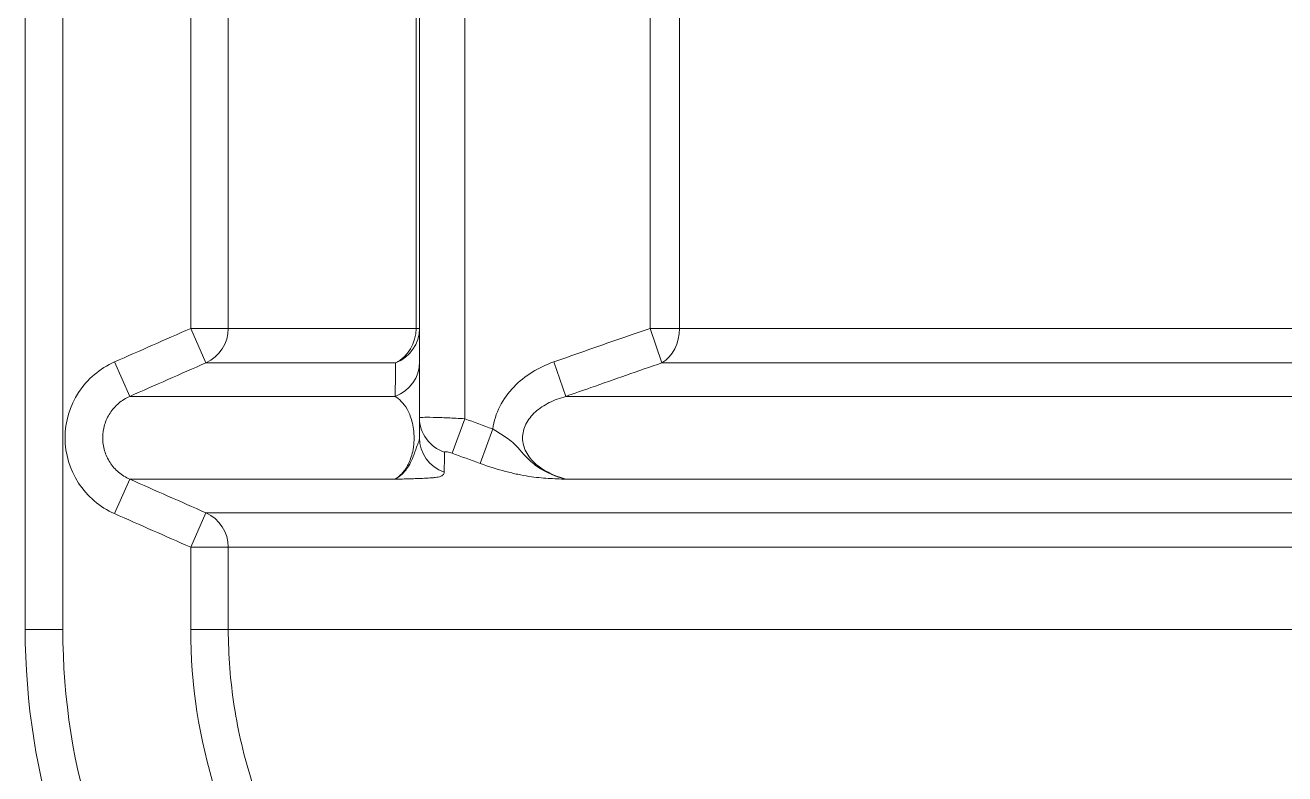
# Model space of a CAD drawing. Header units: millimetres. Extents: x 4664 to 8864, y -38 to 2932.
# Drawn here: x 7790.89 to 7834.59, y 1702.52 to 1728.5 of the extents above; entities that cross this region are included whole.
import ezdxf

# ---------------------------------------------------------------- set-up
doc = ezdxf.new("R2010")
doc.units = ezdxf.units.MM

msp = doc.modelspace()

# ---------------------------------------------------------------- linework, layer by layer
at = {"lineweight": 5}
for p, q in [((7790.89, 1870.016), (7790.89, 1707.535)), ((7792.196, 1707.535), (7792.196, 1870.016)), ((7804.57, 1714.873), (7804.57, 1862.677)), ((7806.137, 1862.708), (7806.137, 1714.842)), ((7796.632, 1729.033), (7796.632, 1717.977)), ((7797.936, 1717.977), (7797.936, 1729.033)), ((7804.449, 1729.033), (7804.449, 1717.977)), ((7812.571, 1729.033), (7812.571, 1717.977)), ((7813.59, 1717.977), (7813.59, 1729.033)), ((7796.632, 1717.977), (7804.57, 1717.977)), ((7796.632, 1717.977), (7797.159, 1716.782)), ((7812.571, 1717.977), (7866.19, 1717.977)), ((7812.571, 1717.977), (7812.983, 1716.782)), ((7793.99, 1716.812), (7794.517, 1715.617)), ((7803.743, 1716.782), (7797.159, 1716.782)), ((7809.227, 1716.812), (7809.648, 1715.617)), ((7864.92, 1716.782), (7812.983, 1716.782)), ((7803.726, 1715.617), (7794.517, 1715.617)), ((7865.057, 1715.617), (7809.648, 1715.617)), ((7806.137, 1714.842), (7805.7, 1713.647)), ((7807.111, 1714.487), (7806.676, 1713.292)), ((7793.99, 1711.55), (7794.517, 1712.744)), ((7803.726, 1712.744), (7794.517, 1712.744)), ((7861.743, 1712.744), (7809.648, 1712.744)), ((7796.632, 1710.384), (7797.159, 1711.579)), ((7797.159, 1711.579), (7857.928, 1711.579)), ((7796.632, 1710.384), (7796.632, 1707.535)), ((7796.632, 1710.384), (7858.826, 1710.384)), ((7797.936, 1707.535), (7797.936, 1710.384)), ((7790.89, 1707.535), (7792.196, 1707.535)), ((7796.632, 1707.535), (7858.826, 1707.535))]:
    msp.add_line(p, q, dxfattribs=at)
for radius in [24.377, 23.071]:
    msp.add_arc((7815.267, 1707.535), radius, 180, 249.9684, dxfattribs=at)
at = {"lineweight": 5, "extrusion": (0, 0, -1)}
for centre, major_axis, ratio, start_param, end_param in [((7796.632, 1717.977), (0, 1.306), 0.998861, 1.570796, 2.725761), ((7803.264, 1717.977), (0, 1.306), 0.907984, 1.570796, 2.725761), ((7803.264, 1717.977), (1.306, 0), 0.98331, 0, 1.19525), ((7812.571, 1717.977), (0, -1.306), 0.780444, 4.712389, 5.867354), ((7803.264, 1716.812), (1.306, 0), 0.978111, 0, 1.208972), ((7805.876, 1714.873), (-1.306, 0), 0.971, 5.05434, 6.283185), ((7805.876, 1714.179), (-1.306, 0), 0.973612, 5.061799, 6.283185), ((7796.632, 1710.384), (0, 1.306), 0.998861, 0.415831, 1.570796)]:
    msp.add_ellipse(centre, major_axis=major_axis, ratio=ratio, start_param=start_param, end_param=end_param, dxfattribs=at)
at = {"lineweight": 5}
for points in [[(7793.99, 1716.812), (7794.871, 1717.2), (7795.751, 1717.589), (7796.632, 1717.977)], [(7809.227, 1716.812), (7810.34, 1717.204), (7811.455, 1717.592), (7812.571, 1717.977)], [(7797.159, 1716.782), (7796.278, 1716.394), (7795.398, 1716.006), (7794.517, 1715.617)], [(7804.57, 1714.179), (7804.57, 1714.405), (7804.57, 1714.636), (7804.57, 1714.873)], [(7806.137, 1714.842), (7806.461, 1714.723), (7806.786, 1714.605), (7807.111, 1714.487)], [(7806.676, 1713.292), (7806.351, 1713.41), (7806.025, 1713.529), (7805.7, 1713.647)], [(7794.517, 1712.744), (7795.398, 1712.356), (7796.278, 1711.967), (7797.159, 1711.579)], [(7796.632, 1710.384), (7795.751, 1710.773), (7794.871, 1711.161), (7793.99, 1711.55)]]:
    msp.add_open_spline(points, degree=3, dxfattribs=at)
for points, knots in [([(7793.99, 1711.55), (7793.479, 1711.775), (7793.044, 1712.146), (7792.438, 1713.076), (7792.274, 1713.63), (7792.274, 1714.733), (7792.44, 1715.29), (7792.893, 1715.984), (7793.078, 1716.193), (7793.501, 1716.553), (7793.735, 1716.699), (7793.99, 1716.812)], [0, 0, 0, 0, 0.25, 0.25, 0.5, 0.5, 0.75, 0.75, 0.875, 0.875, 1, 1, 1, 1]), ([(7807.111, 1714.487), (7807.184, 1715.037), (7807.457, 1715.546), (7808.029, 1716.14), (7808.249, 1716.314), (7808.716, 1716.603), (7808.965, 1716.72), (7809.227, 1716.812)], [0, 0, 0, 0, 0.5, 0.5, 0.75, 0.75, 1, 1, 1, 1]), ([(7812.983, 1716.782), (7812.16, 1716.498), (7811.338, 1716.212), (7810.227, 1715.821), (7809.937, 1715.719), (7809.648, 1715.617)], [0, 0, 0, 0, 0.739335, 0.739335, 1, 1, 1, 1]), ([(7794.517, 1715.617), (7794.377, 1715.556), (7794.25, 1715.476), (7794.076, 1715.329), (7794.021, 1715.275), (7793.922, 1715.162), (7793.876, 1715.102), (7793.793, 1714.976), (7793.756, 1714.909), (7793.692, 1714.771), (7793.666, 1714.701), (7793.601, 1714.484), (7793.579, 1714.332), (7793.579, 1714.106), (7793.584, 1714.031), (7793.606, 1713.881), (7793.622, 1713.806), (7793.665, 1713.661), (7793.692, 1713.591), (7793.755, 1713.454), (7793.793, 1713.387), (7793.917, 1713.197), (7794.016, 1713.084), (7794.249, 1712.886), (7794.378, 1712.806), (7794.517, 1712.744)], [0, 0, 0, 0, 0.125, 0.125, 0.1875, 0.1875, 0.25, 0.25, 0.3125, 0.3125, 0.375, 0.375, 0.5, 0.5, 0.5625, 0.5625, 0.625, 0.625, 0.6875, 0.6875, 0.75, 0.75, 0.875, 0.875, 1, 1, 1, 1]), ([(7803.726, 1712.744), (7803.794, 1712.786), (7803.862, 1712.839), (7803.962, 1712.942), (7803.997, 1712.981), (7804.064, 1713.069), (7804.097, 1713.118), (7804.161, 1713.228), (7804.192, 1713.288), (7804.25, 1713.423), (7804.277, 1713.498), (7804.324, 1713.662), (7804.344, 1713.753), (7804.366, 1713.901), (7804.372, 1713.951), (7804.38, 1714.056), (7804.382, 1714.11), (7804.383, 1714.269), (7804.377, 1714.377), (7804.35, 1714.576), (7804.331, 1714.67), (7804.285, 1714.839), (7804.259, 1714.915), (7804.201, 1715.054), (7804.171, 1715.115), (7804.076, 1715.282), (7804.008, 1715.372), (7803.869, 1715.517), (7803.798, 1715.573), (7803.726, 1715.617)], [0, 0, 0, 0, 0.119753, 0.119753, 0.182628, 0.182628, 0.245503, 0.245503, 0.308377, 0.308377, 0.371252, 0.371252, 0.434127, 0.434127, 0.465564, 0.465564, 0.497002, 0.497002, 0.559876, 0.559876, 0.622751, 0.622751, 0.685626, 0.685626, 0.748501, 0.748501, 0.87425, 0.87425, 1, 1, 1, 1]), ([(7809.648, 1715.617), (7809.444, 1715.562), (7809.252, 1715.491), (7808.896, 1715.311), (7808.731, 1715.202), (7808.454, 1714.953), (7808.339, 1714.81), (7808.185, 1714.505), (7808.144, 1714.338), (7808.146, 1714.009), (7808.19, 1713.842), (7808.31, 1713.613), (7808.359, 1713.538), (7808.473, 1713.398), (7808.537, 1713.332), (7808.678, 1713.208), (7808.756, 1713.15), (7808.919, 1713.043), (7809.005, 1712.995), (7809.267, 1712.866), (7809.454, 1712.797), (7809.648, 1712.744)], [0, 0, 0, 0, 0.125752, 0.125752, 0.251504, 0.251504, 0.377256, 0.377256, 0.503008, 0.503008, 0.62876, 0.62876, 0.691636, 0.691636, 0.754512, 0.754512, 0.817388, 0.817388, 0.880264, 0.880264, 1, 1, 1, 1]), ([(7804.57, 1714.873), (7804.57, 1714.881), (7804.611, 1714.887), (7804.77, 1714.893), (7804.891, 1714.893), (7805.113, 1714.889), (7805.196, 1714.886), (7805.368, 1714.881), (7805.458, 1714.877), (7805.741, 1714.864), (7805.941, 1714.854), (7806.137, 1714.842)], [0, 0, 0, 0, 0.25, 0.25, 0.5, 0.5, 0.625, 0.625, 0.75, 0.75, 1, 1, 1, 1]), ([(7807.111, 1714.487), (7807.255, 1714.399), (7807.398, 1714.314), (7807.612, 1714.169), (7807.681, 1714.118), (7807.821, 1714.003), (7807.891, 1713.937), (7808.048, 1713.767), (7808.135, 1713.659), (7808.363, 1713.418), (7808.503, 1713.291), (7808.962, 1712.972), (7809.309, 1712.832), (7809.648, 1712.744)], [0, 0, 0, 0, 0.25, 0.25, 0.375, 0.375, 0.5, 0.5, 0.625, 0.625, 0.75, 0.75, 1, 1, 1, 1]), ([(7803.726, 1712.744), (7803.809, 1712.79), (7803.893, 1712.85), (7804.062, 1713.014), (7804.147, 1713.117), (7804.273, 1713.342), (7804.314, 1713.431), (7804.375, 1713.588), (7804.394, 1713.644), (7804.432, 1713.754), (7804.45, 1713.807), (7804.5, 1713.941), (7804.526, 1713.998), (7804.561, 1714.096), (7804.57, 1714.137), (7804.57, 1714.179)], [0, 0, 0, 0, 0.25, 0.25, 0.5, 0.5, 0.625, 0.625, 0.6875, 0.6875, 0.75, 0.75, 0.875, 0.875, 1, 1, 1, 1]), ([(7805.438, 1713.678), (7805.435, 1713.471), (7805.432, 1713.268), (7805.429, 1713.041), (7805.429, 1713.012), (7805.428, 1712.984)], [0, 0, 0, 0, 0.875371, 0.875371, 1, 1, 1, 1]), ([(7805.7, 1713.647), (7805.672, 1713.658), (7805.642, 1713.667), (7805.587, 1713.683), (7805.56, 1713.689), (7805.514, 1713.696), (7805.494, 1713.698), (7805.464, 1713.698), (7805.453, 1713.695), (7805.441, 1713.688), (7805.438, 1713.684), (7805.438, 1713.678)], [0, 0, 0, 0, 0.217759, 0.217759, 0.436972, 0.436972, 0.642727, 0.642727, 0.837259, 0.837259, 1, 1, 1, 1]), ([(7809.648, 1712.744), (7809.444, 1712.752), (7809.24, 1712.761), (7808.927, 1712.781), (7808.821, 1712.788), (7808.601, 1712.809), (7808.485, 1712.823), (7808.239, 1712.861), (7808.11, 1712.885), (7807.842, 1712.942), (7807.703, 1712.975), (7807.27, 1713.091), (7806.974, 1713.184), (7806.676, 1713.292)], [0, 0, 0, 0, 0.25, 0.25, 0.375, 0.375, 0.5, 0.5, 0.625, 0.625, 0.75, 0.75, 1, 1, 1, 1]), ([(7805.428, 1712.984), (7805.428, 1712.942), (7805.409, 1712.908), (7805.338, 1712.853), (7805.285, 1712.833), (7805.186, 1712.812), (7805.149, 1712.807), (7805.073, 1712.798), (7805.034, 1712.794), (7804.912, 1712.785), (7804.828, 1712.78), (7804.574, 1712.769), (7804.403, 1712.763), (7804.062, 1712.753), (7803.893, 1712.748), (7803.726, 1712.744)], [0, 0, 0, 0, 0.125, 0.125, 0.25, 0.25, 0.3125, 0.3125, 0.375, 0.375, 0.5, 0.5, 0.75, 0.75, 1, 1, 1, 1]), ([(7796.632, 1707.535), (7796.632, 1705.613), (7796.922, 1703.74), (7797.64, 1701.459), (7797.802, 1701.006), (7798.159, 1700.12), (7798.353, 1699.686), (7798.982, 1698.41), (7799.465, 1697.594), (7800.557, 1696.033), (7801.17, 1695.285), (7802.485, 1693.912), (7803.19, 1693.28), (7804.697, 1692.122), (7805.504, 1691.594), (7807.182, 1690.673), (7808.052, 1690.278), (7808.955, 1689.949)], [0, 0, 0, 0, 0.25, 0.25, 0.3125, 0.3125, 0.375, 0.375, 0.5, 0.5, 0.625, 0.625, 0.75, 0.75, 0.875, 0.875, 1, 1, 1, 1]), ([(7809.402, 1691.176), (7808.997, 1691.323), (7808.596, 1691.486), (7807.804, 1691.843), (7807.413, 1692.037), (7806.645, 1692.455), (7806.268, 1692.679), (7805.528, 1693.157), (7805.166, 1693.411), (7804.46, 1693.947), (7804.117, 1694.229), (7803.449, 1694.822), (7803.126, 1695.132), (7802.502, 1695.779), (7802.202, 1696.115), (7801.77, 1696.638), (7801.63, 1696.816), (7801.424, 1697.087), (7801.322, 1697.223), (7801.205, 1697.384), (7801.147, 1697.465), (7801.119, 1697.506), (7801.104, 1697.526), (7801.097, 1697.536), (7801.094, 1697.542), (7801.092, 1697.544), (7801.091, 1697.545), (7801.091, 1697.546), (7801.09, 1697.546), (7801.09, 1697.546), (7801.09, 1697.547), (7800.839, 1697.904), (7800.602, 1698.272), (7800.154, 1699.025), (7799.944, 1699.411), (7799.553, 1700.199), (7799.372, 1700.601), (7799.041, 1701.42), (7798.891, 1701.836), (7798.622, 1702.681), (7798.503, 1703.109), (7798.299, 1703.976), (7798.213, 1704.413), (7798.075, 1705.296), (7798.023, 1705.741), (7797.954, 1706.635), (7797.936, 1707.085), (7797.936, 1707.535)], [0, 0, 0, 0, 0.0625, 0.0625, 0.125, 0.125, 0.1875, 0.1875, 0.25, 0.25, 0.3125, 0.3125, 0.375, 0.375, 0.4375, 0.4375, 0.46875, 0.46875, 0.484375, 0.492188, 0.496094, 0.498047, 0.499023, 0.499512, 0.499756, 0.499878, 0.499939, 0.499969, 0.499985, 0.499985, 0.5, 0.5, 0.5625, 0.5625, 0.625, 0.625, 0.6875, 0.6875, 0.75, 0.75, 0.8125, 0.8125, 0.875, 0.875, 0.9375, 0.9375, 1, 1, 1, 1])]:
    msp.add_open_spline(points, degree=3, knots=knots, dxfattribs=at)
msp.add_rational_spline([(7803.726, 1715.617), (7803.732, 1716.032), (7803.737, 1716.421), (7803.743, 1716.782)], [0.999999937513, 0.999999937984, 0.999999938442, 0.999999938881], degree=3, dxfattribs=at)

doc.saveas('drawing.dxf')
